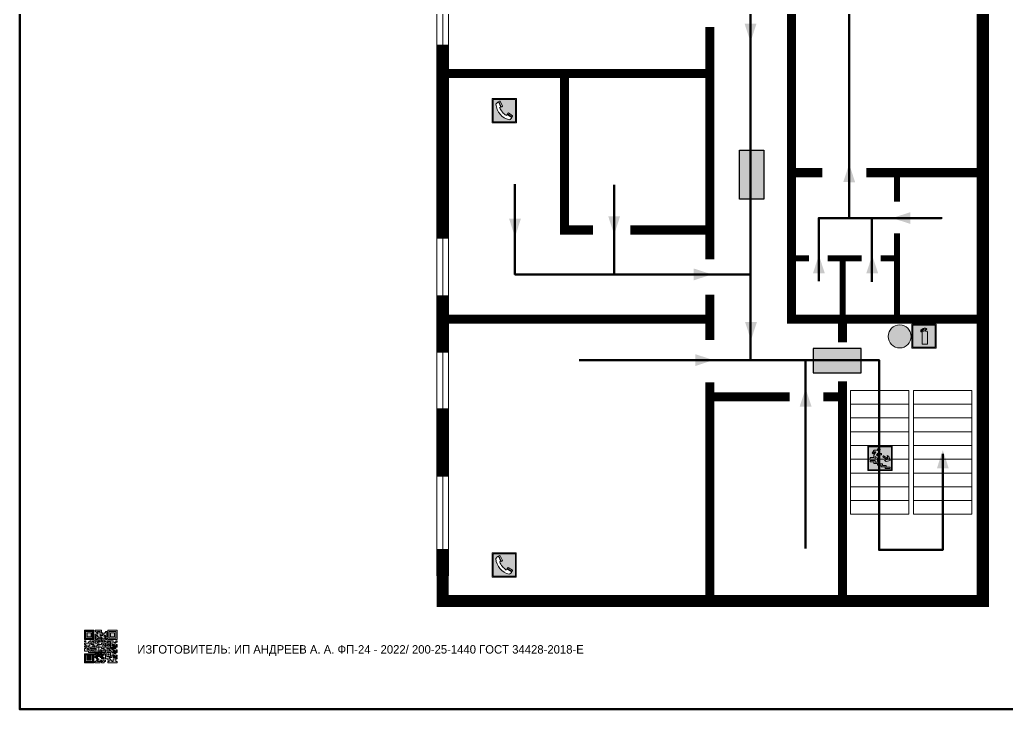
# Model space of a CAD drawing. Header units: millimetres. Extents: x 13810 to 67229, y 12374 to 21950.
# Drawn here: x 39712.7 to 40040.2, y 19482 to 19710.6 of the extents above; entities that cross this region are included whole.
import ezdxf

# ---------------------------------------------------------------- set-up
doc = ezdxf.new("R2010")
doc.units = ezdxf.units.MM
doc.layers.add('_Equipment', color=252, linetype='Continuous', lineweight=0)
doc.layers.add('План_Штампы', color=7, linetype='Continuous')
doc.styles.add('обычный', font='arial.ttf')

# ---------------------------------------------------------------- blocks, each defined once
blk = doc.blocks.new('QR')
at = {"lineweight": 0}
h = blk.add_hatch(color=256, dxfattribs=at)
h.dxf.hatch_style = 1
h.paths.add_polyline_path([(9241.16, 2687.38), (9242.01, 2687.38), (9242.01, 2687.83), (9241.59, 2687.83), (9241.59, 2688.68), (9239.45, 2688.68), (9239.45, 2688.25), (9239.86, 2688.25), (9239.86, 2687.83), (9240.29, 2687.83), (9240.29, 2688.25), (9241.16, 2688.25), (9241.16, 2687.83), (9240.29, 2687.83), (9240.29, 2687.38), (9239.45, 2687.38), (9239.45, 2685.22), (9238.57, 2685.22), (9238.57, 2684.8), (9239.02, 2684.8), (9239.02, 2684.37), (9238.13, 2684.37), (9238.13, 2683.92), (9239.02, 2683.92), (9239.02, 2683.5), (9239.44, 2683.5), (9239.44, 2682.64), (9239.87, 2682.64), (9239.87, 2682.18), (9239.44, 2682.18), (9239.44, 2682.64), (9238.13, 2682.64), (9238.13, 2681.76), (9237.71, 2681.76), (9237.71, 2682.64), (9238.13, 2682.64), (9238.13, 2683.07), (9237.27, 2683.07), (9237.27, 2683.51), (9237.71, 2683.51), (9237.71, 2684.37), (9238.13, 2684.37), (9238.13, 2685.22), (9237.71, 2685.22), (9237.71, 2684.8), (9237.28, 2684.8), (9237.28, 2684.38), (9235.98, 2684.38), (9235.98, 2683.92), (9236.4, 2683.92), (9236.4, 2683.49), (9236.84, 2683.49), (9236.84, 2683.07), (9236.4, 2683.07), (9236.4, 2682.64), (9235.98, 2682.64), (9235.98, 2681.76), (9237.29, 2681.76), (9237.29, 2681.33), (9239.43, 2681.33), (9239.43, 2681.76), (9240.74, 2681.76), (9240.74, 2683.05), (9239.87, 2683.05), (9239.87, 2683.5), (9240.29, 2683.5), (9240.29, 2683.91), (9240.74, 2683.91), (9240.74, 2684.81), (9240.29, 2684.81), (9240.29, 2684.79), (9240.29, 2684.37), (9239.45, 2684.37), (9239.45, 2684.8), (9239.87, 2684.8), (9239.87, 2685.21), (9240.74, 2685.21), (9240.74, 2686.1), (9240.29, 2686.1), (9240.29, 2685.64), (9239.86, 2685.64), (9239.86, 2686.95), (9240.29, 2686.95), (9240.29, 2686.52), (9240.74, 2686.52), (9240.74, 2686.1), (9241.16, 2686.1), (9241.16, 2686.53), (9241.59, 2686.53), (9241.59, 2686.1), (9242.02, 2686.1), (9242.02, 2685.21), (9241.59, 2685.21), (9241.59, 2686.1), (9241.16, 2686.1), (9241.16, 2685.21), (9240.74, 2685.21), (9240.74, 2684.81), (9242.89, 2684.81), (9242.89, 2685.22), (9242.47, 2685.22), (9242.47, 2686.11), (9242.89, 2686.11), (9242.89, 2686.52), (9242.46, 2686.52), (9242.46, 2686.95), (9242.89, 2686.95), (9242.89, 2686.52), (9243.32, 2686.52), (9243.32, 2688.26), (9242.9, 2688.26), (9242.9, 2687.83), (9242.47, 2687.83), (9242.47, 2687.38), (9242.01, 2687.38), (9242.01, 2686.94), (9241.16, 2686.94)])
h.paths.add_polyline_path([(9239.02, 2682.18), (9239.02, 2681.76), (9238.54, 2681.76), (9238.54, 2682.18)], flags=16)
h.paths.add_polyline_path([(9237.27, 2682.65), (9237.27, 2682.19), (9236.83, 2682.19), (9236.83, 2682.65)], flags=16)
h = blk.add_hatch(color=256, dxfattribs=at)
h.dxf.hatch_style = 1
h.paths.add_polyline_path([(9238.15, 2687.83), (9236.83, 2687.83), (9236.83, 2686.52), (9238.15, 2686.52)], flags=0)
h.paths.add_polyline_path([(9239.01, 2685.65), (9239.01, 2688.68), (9235.98, 2688.68), (9235.98, 2685.65)])
h.paths.add_polyline_path([(9236.41, 2686.1), (9236.41, 2688.26), (9238.56, 2688.26), (9238.56, 2686.1)], flags=16)
h.paths.add_polyline_path([(9236.83, 2686.52), (9236.83, 2687.83), (9238.15, 2687.83), (9238.15, 2686.52)], flags=0)
h = blk.add_hatch(color=256, dxfattribs=at)
h.dxf.hatch_style = 1
h.paths.add_polyline_path([(9238.15, 2686.52), (9238.15, 2687.83), (9236.83, 2687.83), (9236.83, 2686.52)])
h.paths.add_polyline_path([(9245.91, 2686.52), (9245.91, 2687.83), (9244.59, 2687.83), (9244.59, 2686.52)], flags=0)
h.paths.add_polyline_path([(9246.77, 2685.65), (9246.77, 2688.68), (9243.74, 2688.68), (9243.74, 2685.65)])
h.paths.add_polyline_path([(9244.17, 2686.1), (9244.17, 2688.26), (9246.32, 2688.26), (9246.32, 2686.1)], flags=16)
h.paths.add_polyline_path([(9244.59, 2686.52), (9244.59, 2687.83), (9245.91, 2687.83), (9245.91, 2686.52)], flags=0)
h = blk.add_hatch(color=256, dxfattribs=at)
h.dxf.hatch_style = 1
h.paths.add_polyline_path([(9243.32, 2686.11), (9242.89, 2686.11), (9242.89, 2685.64), (9243.32, 2685.64)])
h.paths.add_polyline_path([(9239.02, 2683.07), (9239.02, 2683.5), (9238.56, 2683.5), (9238.56, 2683.07)])
h.paths.add_polyline_path([(9236.4, 2684.8), (9236.4, 2685.22), (9235.98, 2685.22), (9235.98, 2684.8)])
h.paths.add_polyline_path([(9236.4, 2683.07), (9236.4, 2683.49), (9235.98, 2683.49), (9235.98, 2683.07)])
h = blk.add_hatch(color=256, dxfattribs=at)
h.dxf.hatch_style = 1
h.paths.add_polyline_path([(9240.75, 2681.76), (9240.75, 2681.35), (9241.17, 2681.35), (9241.17, 2681.76)])
h.paths.add_polyline_path([(9241.6, 2682.18), (9241.17, 2682.18), (9241.17, 2681.76), (9241.6, 2681.76)])
h.paths.add_polyline_path([(9242.47, 2681.34), (9242.47, 2682.19), (9242.02, 2682.19), (9242.02, 2681.76), (9241.6, 2681.76), (9241.6, 2681.34)])
h.paths.add_polyline_path([(9239.87, 2678.3), (9239.44, 2678.3), (9239.44, 2677.89), (9241.17, 2677.89), (9241.17, 2678.3), (9240.28, 2678.3), (9240.28, 2678.73), (9239.87, 2678.73)])
h.paths.add_polyline_path([(9240.75, 2678.73), (9240.75, 2679.19), (9240.28, 2679.19), (9240.28, 2678.73)])
h.paths.add_polyline_path([(9241.6, 2678.73), (9241.17, 2678.73), (9241.17, 2678.3), (9241.6, 2678.3)])
h.paths.add_polyline_path([(9242.02, 2678.3), (9241.6, 2678.3), (9241.6, 2677.89), (9242.48, 2677.89), (9242.48, 2678.31), (9242.9, 2678.31), (9242.9, 2678.73), (9242.02, 2678.73)])
h.paths.add_polyline_path([(9246.36, 2684.37), (9246.36, 2684.79), (9245.93, 2684.79), (9245.93, 2684.37)])
h.paths.add_polyline_path([(9246.78, 2685.2), (9246.36, 2685.2), (9246.36, 2684.79), (9246.78, 2684.79)])
h.paths.add_polyline_path([(9245.91, 2687.83), (9244.59, 2687.83), (9244.59, 2686.52), (9245.91, 2686.52)])
h = blk.add_hatch(color=256, dxfattribs=at)
h.dxf.hatch_style = 1
h.paths.add_polyline_path([(9243.32, 2682.64), (9243.32, 2683.07), (9244.62, 2683.07), (9244.62, 2684.37), (9243.74, 2684.37), (9243.74, 2684.8), (9244.62, 2684.8), (9244.62, 2684.37), (9245.48, 2684.37), (9245.48, 2685.22), (9243.32, 2685.22), (9243.32, 2683.5), (9242.89, 2683.5), (9242.89, 2683.06), (9242.01, 2683.06), (9242.01, 2683.91), (9242.47, 2683.91), (9242.47, 2683.5), (9242.89, 2683.5), (9242.89, 2684.38), (9241.59, 2684.38), (9241.59, 2683.91), (9240.74, 2683.91), (9240.74, 2683.05), (9241.59, 2683.05), (9241.59, 2682.64), (9242.47, 2682.64), (9242.47, 2682.19), (9242.91, 2682.19), (9242.91, 2681.34), (9242.48, 2681.34), (9242.48, 2680.91), (9242.91, 2680.91), (9242.91, 2679.17), (9243.75, 2679.17), (9243.75, 2678.73), (9244.2, 2678.73), (9244.2, 2678.3), (9243.75, 2678.3), (9243.75, 2677.88), (9246.78, 2677.88), (9246.78, 2678.3), (9246.35, 2678.3), (9246.35, 2679.19), (9245.48, 2679.19), (9245.48, 2678.31), (9245.05, 2678.31), (9245.05, 2678.73), (9244.62, 2678.73), (9244.62, 2679.19), (9244.2, 2679.19), (9244.2, 2679.61), (9245.05, 2679.61), (9245.05, 2680.46), (9245.48, 2680.46), (9245.48, 2681.34), (9245.04, 2681.34), (9245.04, 2681.76), (9244.63, 2681.76), (9244.63, 2682.19), (9244.21, 2682.19), (9244.21, 2681.76), (9243.32, 2681.76), (9243.32, 2682.19), (9244.21, 2682.19), (9244.21, 2682.64)])
h.paths.add_polyline_path([(9243.75, 2683.49), (9243.75, 2683.92), (9244.21, 2683.92), (9244.21, 2683.49)], flags=16)
h.paths.add_polyline_path([(9243.32, 2681.34), (9244.63, 2681.34), (9244.63, 2680.04), (9243.32, 2680.04)], flags=16)
h.paths.add_polyline_path([(9243.76, 2680.89), (9244.18, 2680.89), (9244.18, 2680.48), (9243.76, 2680.48)], flags=0)
h = blk.add_hatch(color=256, dxfattribs=at)
h.dxf.hatch_style = 1
h.paths.add_polyline_path([(9246.36, 2683.07), (9246.78, 2683.07), (9246.78, 2683.92), (9246.36, 2683.92), (9246.36, 2683.49), (9245.92, 2683.49), (9245.92, 2683.92), (9245.06, 2683.92), (9245.06, 2683.49), (9245.48, 2683.49), (9245.48, 2683.07), (9244.62, 2683.07), (9244.62, 2682.65), (9245.05, 2682.65), (9245.05, 2682.18), (9245.48, 2682.18), (9245.48, 2682.65), (9246.36, 2682.65)])
h.paths.add_polyline_path([(9246.78, 2682.18), (9246.36, 2682.18), (9246.36, 2681.75), (9245.92, 2681.75), (9245.92, 2682.18), (9245.48, 2682.18), (9245.48, 2681.34), (9245.48, 2681.34), (9245.94, 2681.34), (9245.94, 2680.91), (9246.36, 2680.91), (9246.36, 2681.34), (9246.78, 2681.34)])
h = blk.add_hatch(color=256, dxfattribs=at)
h.dxf.hatch_style = 1
h.paths.add_polyline_path([(9235.98, 2680.9), (9235.98, 2677.86), (9239.02, 2677.86), (9239.02, 2680.9)])
h.paths.add_polyline_path([(9238.57, 2680.48), (9238.57, 2678.32), (9236.41, 2678.32), (9236.41, 2680.48)], flags=16)
h.paths.add_polyline_path([(9238.15, 2680.05), (9238.15, 2678.74), (9236.83, 2678.74), (9236.83, 2680.05)], flags=0)
h = blk.add_hatch(color=256, dxfattribs=at)
h.dxf.hatch_style = 1
h.paths.add_polyline_path([(9238.15, 2680.05), (9236.83, 2680.05), (9236.83, 2678.74), (9238.15, 2678.74)])
h = blk.add_hatch(color=256, dxfattribs=at)
h.dxf.hatch_style = 1
h.paths.add_polyline_path([(9242.02, 2680.46), (9242.48, 2680.46), (9242.48, 2680.91), (9241.58, 2680.91), (9241.58, 2681.35), (9241.17, 2681.35), (9241.17, 2680.91), (9240.75, 2680.91), (9240.75, 2681.33), (9239.43, 2681.33), (9239.43, 2680.46), (9239.86, 2680.46), (9239.86, 2680.92), (9240.3, 2680.92), (9240.3, 2680.46), (9239.86, 2680.46), (9239.86, 2680.04), (9239.44, 2680.04), (9239.44, 2679.62), (9239.86, 2679.62), (9239.86, 2679.19), (9240.29, 2679.19), (9240.29, 2680.03), (9241.18, 2680.03), (9241.18, 2680.47), (9241.6, 2680.47), (9241.6, 2680.03), (9241.18, 2680.03), (9241.18, 2679.61), (9241.6, 2679.61), (9241.6, 2679.19), (9242.47, 2679.19), (9242.47, 2679.6), (9242.02, 2679.6)])
h = blk.add_hatch(color=256, dxfattribs=at)
h.dxf.hatch_style = 1
h.paths.add_polyline_path([(9244.18, 2680.48), (9244.18, 2680.89), (9243.76, 2680.89), (9243.76, 2680.48)])
h = blk.add_hatch(color=256, dxfattribs=at)
h.dxf.hatch_style = 1
h.paths.add_polyline_path([(9245.93, 2680.04), (9245.93, 2680.46), (9245.48, 2680.46), (9245.48, 2679.62), (9246.35, 2679.62), (9246.35, 2680.04)])
h.paths.add_polyline_path([(9246.78, 2680.04), (9246.78, 2680.46), (9246.35, 2680.46), (9246.35, 2680.04)])
h.paths.add_polyline_path([(9246.78, 2679.18), (9246.78, 2679.62), (9246.35, 2679.62), (9246.35, 2679.18)])
for points in [[(9237.71, 2685.22), (9238.13, 2685.22), (9238.13, 2684.37), (9237.71, 2684.37), (9237.71, 2683.51), (9237.27, 2683.51), (9237.27, 2683.07), (9238.13, 2683.07), (9238.13, 2682.64), (9237.71, 2682.64), (9237.71, 2681.76), (9238.13, 2681.76), (9238.13, 2682.64), (9239.44, 2682.64), (9239.44, 2683.5), (9239.02, 2683.5), (9239.02, 2683.07), (9238.56, 2683.07), (9238.56, 2683.5), (9239.02, 2683.5), (9239.02, 2683.92), (9238.13, 2683.92), (9238.13, 2684.37), (9239.02, 2684.37), (9239.02, 2684.8), (9238.57, 2684.8), (9238.57, 2685.22), (9239.45, 2685.22), (9239.45, 2687.38), (9240.29, 2687.38), (9240.29, 2687.83), (9239.86, 2687.83), (9239.86, 2688.25), (9239.45, 2688.25), (9239.45, 2688.68), (9241.59, 2688.68), (9241.59, 2687.83), (9242.01, 2687.83), (9242.01, 2687.38), (9242.47, 2687.38), (9242.47, 2687.83), (9242.9, 2687.83), (9242.9, 2688.26), (9243.32, 2688.26), (9243.32, 2686.52), (9242.89, 2686.52), (9242.89, 2686.11), (9243.32, 2686.11), (9243.32, 2685.64), (9242.89, 2685.64), (9242.89, 2686.11), (9242.47, 2686.11), (9242.47, 2685.22), (9242.89, 2685.22), (9242.89, 2684.81), (9240.74, 2684.81), (9240.74, 2683.91), (9241.59, 2683.91), (9241.59, 2684.38), (9242.89, 2684.38), (9242.89, 2683.5), (9242.47, 2683.5), (9242.47, 2683.91), (9242.01, 2683.91), (9242.01, 2683.06), (9242.89, 2683.06), (9242.89, 2683.5), (9243.32, 2683.5), (9243.32, 2685.22), (9245.48, 2685.22), (9245.48, 2684.37), (9244.62, 2684.37), (9244.62, 2683.07), (9245.48, 2683.07), (9245.48, 2683.49), (9245.06, 2683.49), (9245.06, 2683.92), (9245.92, 2683.92), (9245.92, 2683.49), (9246.36, 2683.49), (9246.36, 2683.92), (9246.78, 2683.92), (9246.78, 2683.07), (9246.36, 2683.07), (9246.36, 2682.65), (9245.48, 2682.65), (9245.48, 2682.18), (9245.92, 2682.18), (9245.92, 2681.75), (9246.36, 2681.75), (9246.36, 2682.18), (9246.78, 2682.18), (9246.78, 2681.34), (9246.36, 2681.34), (9246.36, 2680.91), (9245.94, 2680.91), (9245.94, 2681.34), (9245.48, 2681.34), (9245.48, 2680.46), (9245.93, 2680.46), (9245.93, 2680.04), (9246.35, 2680.04), (9246.35, 2680.46), (9246.78, 2680.46), (9246.78, 2680.04), (9246.78, 2680.04), (9246.35, 2680.04), (9246.35, 2679.62), (9246.78, 2679.62), (9246.78, 2679.18), (9246.35, 2679.18), (9246.35, 2678.3), (9246.78, 2678.3), (9246.78, 2677.88), (9243.75, 2677.88), (9243.75, 2678.3), (9244.2, 2678.3), (9244.2, 2678.73), (9243.75, 2678.73), (9243.75, 2679.17), (9242.91, 2679.17), (9242.91, 2680.91), (9242.48, 2680.91), (9242.48, 2680.46), (9242.02, 2680.46), (9242.02, 2679.6), (9242.47, 2679.6), (9242.47, 2679.19), (9241.6, 2679.19), (9241.6, 2679.61), (9241.18, 2679.61), (9241.18, 2680.03), (9240.29, 2680.03), (9240.29, 2679.19), (9240.75, 2679.19), (9240.75, 2678.73), (9240.28, 2678.73), (9240.28, 2678.3), (9241.17, 2678.3), (9241.17, 2678.73), (9241.6, 2678.73), (9241.6, 2678.3), (9242.02, 2678.3), (9242.02, 2678.73), (9242.9, 2678.73), (9242.9, 2678.31), (9242.48, 2678.31), (9242.48, 2677.89), (9241.6, 2677.89), (9241.6, 2678.3), (9241.17, 2678.3), (9241.17, 2677.89), (9239.44, 2677.89), (9239.44, 2678.3), (9239.87, 2678.3), (9239.87, 2678.73), (9240.28, 2678.73), (9240.28, 2679.19), (9240.29, 2679.19), (9239.86, 2679.19), (9239.86, 2679.62), (9239.44, 2679.62), (9239.44, 2680.04), (9239.86, 2680.04), (9239.86, 2680.46), (9239.43, 2680.46), (9239.43, 2681.33), (9237.29, 2681.33), (9237.29, 2681.76), (9235.98, 2681.76), (9235.98, 2682.64), (9236.4, 2682.64), (9236.4, 2683.07), (9235.98, 2683.07), (9235.98, 2683.49), (9236.4, 2683.49), (9236.4, 2683.92), (9235.98, 2683.92), (9235.98, 2684.38), (9237.28, 2684.38), (9237.28, 2684.8), (9237.71, 2684.8), (9237.71, 2685.22), (9237.92, 2685.22)], [(9240.74, 2686.1), (9240.74, 2686.52), (9240.29, 2686.52), (9240.29, 2686.95), (9239.86, 2686.95), (9239.86, 2685.64), (9240.29, 2685.64), (9240.29, 2686.1), (9240.74, 2686.1), (9240.74, 2686.52)], [(9240.74, 2683.05), (9240.74, 2681.76), (9239.43, 2681.76), (9239.43, 2681.33), (9240.75, 2681.33), (9240.75, 2681.35), (9240.75, 2680.91), (9241.17, 2680.91), (9241.17, 2681.35), (9241.58, 2681.35), (9241.58, 2680.91), (9242.48, 2680.91), (9242.48, 2681.34), (9242.91, 2681.34), (9242.91, 2682.19), (9242.47, 2682.19), (9242.47, 2682.64), (9241.59, 2682.64), (9241.59, 2683.05), (9240.74, 2683.05)], [(9240.74, 2685.21), (9239.87, 2685.21), (9239.87, 2684.8), (9239.45, 2684.8), (9239.45, 2684.37), (9240.29, 2684.37), (9240.29, 2684.79), (9240.29, 2684.81), (9240.74, 2684.81), (9240.74, 2685.21), (9239.87, 2685.21)], [(9240.74, 2683.91), (9240.29, 2683.91), (9240.29, 2683.5), (9239.87, 2683.5), (9239.87, 2683.05), (9240.74, 2683.05), (9240.74, 2683.91)], [(9241.6, 2681.76), (9242.02, 2681.76), (9242.02, 2682.19), (9242.47, 2682.19), (9242.47, 2681.34), (9241.6, 2681.34), (9241.6, 2681.76)], [(9244.62, 2683.07), (9243.32, 2683.07), (9243.32, 2682.64), (9244.21, 2682.64), (9244.21, 2682.19), (9243.32, 2682.19), (9243.32, 2681.76), (9244.21, 2681.76), (9244.21, 2682.19), (9244.63, 2682.19), (9244.63, 2681.76), (9245.04, 2681.76), (9245.04, 2681.34), (9245.48, 2681.34)], [(9244.62, 2684.37), (9244.62, 2684.8), (9243.74, 2684.8), (9243.74, 2684.37), (9244.62, 2684.37)], [(9245.48, 2682.18), (9245.05, 2682.18), (9245.05, 2682.65), (9244.62, 2682.65), (9244.62, 2683.07)], [(9245.48, 2682.18), (9245.48, 2681.34)], [(9239.86, 2680.46), (9239.86, 2680.92), (9240.3, 2680.92), (9240.3, 2680.46), (9239.86, 2680.46)], [(9245.48, 2680.46), (9245.05, 2680.46), (9245.05, 2679.61), (9244.2, 2679.61), (9244.2, 2679.19), (9244.62, 2679.19), (9244.62, 2678.73), (9245.05, 2678.73), (9245.05, 2678.31), (9245.48, 2678.31), (9245.48, 2679.19), (9246.35, 2679.19), (9246.35, 2679.07)], [(9246.35, 2679.62), (9245.48, 2679.62), (9245.48, 2680.46)], [(9245.48, 2680.46), (9245.48, 2679.62), (9246.35, 2679.62), (9246.35, 2680.04), (9245.93, 2680.04), (9245.93, 2680.46), (9245.48, 2680.46), (9245.48, 2679.62)], [(9246.35, 2679.62), (9246.35, 2679.18)]]:
    blk.add_lwpolyline(points, dxfattribs=at)
for points in [[(9235.98, 2685.65), (9239.01, 2685.65), (9239.01, 2688.68), (9235.98, 2688.68)], [(9243.74, 2685.65), (9246.77, 2685.65), (9246.77, 2688.68), (9243.74, 2688.68)], [(9236.41, 2688.26), (9238.56, 2688.26), (9238.56, 2686.1), (9236.41, 2686.1)], [(9236.83, 2687.83), (9238.15, 2687.83), (9238.15, 2686.52), (9236.83, 2686.52)], [(9240.29, 2687.83), (9241.16, 2687.83), (9241.16, 2688.25), (9240.29, 2688.25)], [(9240.29, 2688.25), (9241.16, 2688.25), (9241.16, 2687.83), (9240.29, 2687.83)], [(9241.16, 2686.1), (9240.74, 2686.1), (9240.74, 2685.21), (9241.16, 2685.21)], [(9242.01, 2687.38), (9241.16, 2687.38), (9241.16, 2686.94), (9242.01, 2686.94)], [(9241.16, 2687.38), (9242.01, 2687.38), (9242.01, 2686.94), (9241.16, 2686.94)], [(9241.16, 2686.53), (9241.59, 2686.53), (9241.59, 2686.1), (9241.16, 2686.1)], [(9241.59, 2686.1), (9242.02, 2686.1), (9242.02, 2685.21), (9241.59, 2685.21)], [(9242.89, 2686.52), (9242.46, 2686.52), (9242.46, 2686.95), (9242.89, 2686.95)], [(9244.17, 2688.26), (9246.32, 2688.26), (9246.32, 2686.1), (9244.17, 2686.1)], [(9244.59, 2687.83), (9245.91, 2687.83), (9245.91, 2686.52), (9244.59, 2686.52)], [(9235.98, 2684.8), (9236.4, 2684.8), (9236.4, 2685.22), (9235.98, 2685.22)], [(9236.4, 2683.07), (9236.84, 2683.07), (9236.84, 2683.49), (9236.4, 2683.49)], [(9236.83, 2682.19), (9237.27, 2682.19), (9237.27, 2682.65), (9236.83, 2682.65)], [(9238.54, 2682.18), (9239.02, 2682.18), (9239.02, 2681.76), (9238.54, 2681.76)], [(9239.44, 2682.64), (9239.87, 2682.64), (9239.87, 2682.18), (9239.44, 2682.18)], [(9241.17, 2682.18), (9241.6, 2682.18), (9241.6, 2681.76), (9241.17, 2681.76)], [(9243.75, 2683.92), (9244.21, 2683.92), (9244.21, 2683.49), (9243.75, 2683.49)], [(9245.93, 2684.79), (9246.36, 2684.79), (9246.36, 2684.37), (9245.93, 2684.37)], [(9246.36, 2685.2), (9246.78, 2685.2), (9246.78, 2684.79), (9246.36, 2684.79)], [(9235.98, 2677.86), (9239.02, 2677.86), (9239.02, 2680.9), (9235.98, 2680.9)], [(9236.41, 2680.48), (9238.57, 2680.48), (9238.57, 2678.32), (9236.41, 2678.32)], [(9236.83, 2680.05), (9238.15, 2680.05), (9238.15, 2678.74), (9236.83, 2678.74)], [(9240.75, 2681.76), (9241.17, 2681.76), (9241.17, 2681.35), (9240.75, 2681.35)], [(9241.18, 2680.03), (9241.6, 2680.03), (9241.6, 2680.47), (9241.18, 2680.47)], [(9243.32, 2680.04), (9244.63, 2680.04), (9244.63, 2681.34), (9243.32, 2681.34)], [(9243.76, 2680.89), (9244.18, 2680.89), (9244.18, 2680.48), (9243.76, 2680.48)]]:
    blk.add_lwpolyline(points, close=True, dxfattribs=at)
blk = doc.blocks.new('A$C32E8229D')
at = {"true_color": 0xffffff}
blk.add_hatch(color=7, dxfattribs=at).paths.add_polyline_path([(0, 0), (0, -8), (16, -8), (16, 0)])
h = blk.add_hatch(color=126)
h.paths.add_polyline_path([(0.2, -0.2), (15.8, -0.2), (15.8, -7.8), (0.2, -7.8)])
h.paths.add_polyline_path([(13.49, -2.05), (12.08, -2.05), (11.37, -2.63, 0.162397), (11.29, -2.84), (11.29, -3.63), (10.35, -3.63), (10.35, -4.05), (11.68, -4.05), (11.68, -3.48), (12.26, -4.28), (11.29, -5.1), (11.29, -6.78), (11.85, -6.78), (11.85, -5.44), (12.8, -4.64), (12.8, -5.94), (14.46, -5.94), (14.46, -5.39), (13.45, -5.39), (13.45, -3.97), (12.46, -2.59), (13.15, -2.59), (13.69, -3.34), (14.18, -3)], flags=16)
h.paths.add_polyline_path([(10.74, -1.82, 1), (11.8, -1.82, 1)], flags=16)
h.paths.add_polyline_path([(9.39, -3.59), (5.99, -3.59), (6.56, -3.03), (5.91, -3.03), (5.1, -3.83), (5.91, -4.64), (6.56, -4.64), (5.99, -4.09), (9.39, -4.09)], flags=16)
h.paths.add_polyline_path([(4.29, -1.08), (1.72, -1.08), (1.72, -6.6), (4.29, -6.6)], flags=16)
at = {"color": 126}
blk.add_lwpolyline([(16, -8), (0, -8), (0, 0), (16, 0)], close=True, dxfattribs=at)
blk = doc.blocks.new('A$C7B8C2D5B')
at = {"lineweight": 0}
h = blk.add_hatch(color=5, dxfattribs=at)
h.dxf.hatch_style = 1
h.paths.add_polyline_path([(1.4, -3.02, 1), (-2.11, -3.02, 1)])
at = {"color": 5, "lineweight": 0}
blk.add_circle((-0.36, -3.02), 1.75, dxfattribs=at)
blk = doc.blocks.new('A$C7B4425F7')
at = {"true_color": 0xffffff}
blk.add_hatch(color=7, dxfattribs=at).paths.add_polyline_path([(0, 0), (-16, 0), (-16, -8), (0, -8)])
h = blk.add_hatch(color=126)
h.paths.add_polyline_path([(-0.2, -0.2), (-15.8, -0.2), (-15.8, -7.8), (-0.2, -7.8)])
h.paths.add_polyline_path([(-11.76, -2.03), (-11.76, -3.66), (-11.17, -3.66, -0.568275), (-11.17, -6.18), (-12.58, -6.18), (-12.58, -2.03)], flags=16)
h.paths.add_polyline_path([(-13.33, -4.12, -0.495768), (-13.59, -6.18), (-15.03, -6.18), (-15.03, -2.03), (-13.59, -2.03, -0.487973)], flags=16)
h.paths.add_polyline_path([(-10.25, -2.03), (-9.48, -2.03), (-9.48, -6.18), (-10.25, -6.18)], flags=16)
h.paths.add_polyline_path([(-13.84, -3.69), (-14.24, -3.69), (-14.24, -3.03), (-13.9, -3.03, -0.692621)], flags=0)
h.paths.add_polyline_path([(-9.15, -2.03), (-8.4, -2.03), (-8.04, -3.07), (-7.68, -2.03), (-6.93, -2.03), (-7.64, -4.1), (-6.93, -6.18), (-7.68, -6.18), (-8.04, -5.14), (-8.4, -6.18), (-9.15, -6.18), (-8.44, -4.1)], flags=16)
h.paths.add_polyline_path([(-11.76, -4.46), (-11.42, -4.46, -0.692621), (-11.36, -5.12), (-11.76, -5.12)], flags=0)
h.paths.add_polyline_path([(-13.9, -5.2), (-14.24, -5.2), (-14.24, -4.55), (-13.84, -4.55, -0.708038)], flags=0)
edge = h.paths.add_edge_path(flags=16)
edge.add_ellipse((-5.51, -4.08), major_axis=(0, 2.05), ratio=0.586184, start_angle=0, end_angle=360)
edge = h.paths.add_edge_path(flags=0)
edge.add_ellipse((-5.51, -4.08), major_axis=(0, 1.14), ratio=0.454828, start_angle=0, end_angle=360)
h.paths.add_polyline_path([(-4.13, -4.96, 0.377264), (-3.48, -4.52, 0.0555), (-3.16, -2.03), (-1.66, -2.03), (-1.66, -4.96), (-0.96, -4.96), (-0.96, -7.01), (-1.75, -7.01), (-1.75, -6.18), (-3.3, -6.18), (-3.3, -7.02), (-4.13, -7.02)], flags=16)
h.paths.add_polyline_path([(-2.73, -2.91), (-2.28, -2.91), (-2.28, -4.96), (-3.05, -4.96, 0.079136)], flags=0)
at = {"color": 126}
blk.add_lwpolyline([(-16, -8), (0, -8), (0, 0), (-16, 0)], close=True, dxfattribs=at)
blk = doc.blocks.new('вниз')
at = {"lineweight": 0, "true_color": 0xffffff}
h = blk.add_hatch(color=7, dxfattribs=at)
h.dxf.hatch_style = 1
h.paths.add_polyline_path([(40994.51, -4472.22), (40986.51, -4472.22), (40986.51, -4480.22), (40994.51, -4480.22)])
h.paths.add_polyline_path([(40994.31, -4472.42), (40994.31, -4480.01), (40986.71, -4480.01), (40986.71, -4472.42)], flags=16)
h.paths.add_polyline_path([(40988.43, -4473.53), (40989.43, -4473.53), (40990.19, -4473.96), (40990.19, -4474.6), (40991, -4474.6), (40991, -4475.06), (40989.73, -4475.06), (40989.73, -4474.46), (40989.3, -4475.18), (40990.17, -4475.7), (40990.17, -4477.11), (40989.63, -4477.11), (40989.63, -4476.01), (40988.94, -4475.59), (40988.94, -4476.46), (40988.94, -4476.46), (40987.47, -4476.46), (40987.26, -4476.46), (40987.26, -4475.92), (40988.4, -4475.92), (40988.4, -4475.2), (40989.1, -4473.99), (40988.66, -4473.99), (40988.24, -4474.7), (40987.86, -4474.47), (40988.41, -4473.56)], flags=0)
h.paths.add_polyline_path([(40990.55, -4473.29, -1), (40989.69, -4473.29, -1)], flags=0)
h.paths.add_polyline_path([(40988.85, -4476.89), (40988.85, -4477.43), (40990.1, -4477.43), (40990.1, -4477.99), (40991.34, -4477.99), (40991.34, -4478.54), (40992.59, -4478.54), (40992.59, -4479.09), (40993.83, -4479.09), (40993.83, -4479.52), (40992.17, -4479.52), (40992.17, -4478.97), (40990.91, -4478.97), (40990.91, -4478.41), (40989.68, -4478.41), (40989.68, -4477.86), (40988.43, -4477.86), (40988.43, -4477.31), (40987.6, -4477.31), (40987.18, -4477.31), (40987.18, -4476.89)], flags=0)
h.paths.add_polyline_path([(40991.61, -4475.33), (40993.12, -4476.2), (40992.9, -4475.27), (40993.48, -4475.6), (40993.83, -4476.88), (40992.56, -4477.22), (40991.97, -4476.88), (40992.9, -4476.61), (40991.38, -4475.74), (40991.58, -4475.39)], flags=0)
h.paths.add_polyline_path([(40990.19, -4473.96), (40989.43, -4473.53), (40988.43, -4473.53), (40988.41, -4473.56), (40987.86, -4474.47), (40988.24, -4474.7), (40988.66, -4473.99), (40989.1, -4473.99), (40988.4, -4475.2), (40988.4, -4475.92), (40987.26, -4475.92), (40987.26, -4476.46), (40987.47, -4476.46), (40988.94, -4476.46), (40988.94, -4476.27), (40988.94, -4475.59), (40989.63, -4476.01), (40989.63, -4477.11), (40990.17, -4477.11), (40990.17, -4475.7), (40989.3, -4475.18), (40989.73, -4474.46), (40989.73, -4475.06), (40991, -4475.06), (40991, -4474.6), (40990.19, -4474.6)], flags=0)
h.paths.add_polyline_path([(40990.55, -4473.29, 1), (40989.69, -4473.29, 1)], flags=0)
h.paths.add_polyline_path([(40991.61, -4475.33), (40991.58, -4475.39), (40991.38, -4475.74), (40992.9, -4476.61), (40991.97, -4476.88), (40992.56, -4477.22), (40993.83, -4476.88), (40993.48, -4475.6), (40992.9, -4475.27), (40993.12, -4476.2)], flags=0)
h.paths.add_polyline_path([(40990.1, -4477.43), (40988.85, -4477.43), (40988.85, -4476.89), (40987.18, -4476.89), (40987.18, -4477.31), (40987.6, -4477.31), (40988.43, -4477.31), (40988.43, -4477.86), (40989.68, -4477.86), (40989.68, -4478.41), (40990.91, -4478.41), (40990.91, -4478.97), (40992.17, -4478.97), (40992.17, -4479.52), (40993.83, -4479.52), (40993.83, -4479.09), (40992.59, -4479.09), (40992.59, -4478.54), (40991.34, -4478.54), (40991.34, -4477.99), (40990.1, -4477.99)], flags=0)
at = {"lineweight": 0}
h = blk.add_hatch(color=126, dxfattribs=at)
h.dxf.hatch_style = 1
h.paths.add_polyline_path([(40994.31, -4472.42), (40986.71, -4472.42), (40986.71, -4480.01), (40994.31, -4480.01)])
h.paths.add_polyline_path([(40988.43, -4473.53), (40989.43, -4473.53), (40990.19, -4473.96), (40990.19, -4474.6), (40991, -4474.6), (40991, -4475.06), (40989.73, -4475.06), (40989.73, -4474.46), (40989.3, -4475.18), (40990.17, -4475.7), (40990.17, -4477.11), (40989.63, -4477.11), (40989.63, -4476.01), (40988.94, -4475.59), (40988.94, -4476.46), (40988.94, -4476.46), (40987.47, -4476.46), (40987.26, -4476.46), (40987.26, -4475.92), (40988.4, -4475.92), (40988.4, -4475.2), (40989.1, -4473.99), (40988.66, -4473.99), (40988.24, -4474.7), (40987.86, -4474.47), (40988.41, -4473.56)], flags=16)
h.paths.add_polyline_path([(40990.55, -4473.29, -1), (40989.69, -4473.29, -1)], flags=16)
h.paths.add_polyline_path([(40988.85, -4476.89), (40988.85, -4477.43), (40990.1, -4477.43), (40990.1, -4477.99), (40991.34, -4477.99), (40991.34, -4478.54), (40992.59, -4478.54), (40992.59, -4479.09), (40993.83, -4479.09), (40993.83, -4479.52), (40992.17, -4479.52), (40992.17, -4478.97), (40990.91, -4478.97), (40990.91, -4478.41), (40989.68, -4478.41), (40989.68, -4477.86), (40988.43, -4477.86), (40988.43, -4477.31), (40987.6, -4477.31), (40987.18, -4477.31), (40987.18, -4476.89)], flags=16)
h.paths.add_polyline_path([(40991.61, -4475.33), (40993.12, -4476.2), (40992.9, -4475.27), (40993.48, -4475.6), (40993.83, -4476.88), (40992.56, -4477.22), (40991.97, -4476.88), (40992.9, -4476.61), (40991.38, -4475.74), (40991.58, -4475.39)], flags=16)
at = {"lineweight": 0, "true_color": 0xffffff}
h = blk.add_hatch(color=7, dxfattribs=at)
h.dxf.hatch_style = 1
h.paths.add_polyline_path([(40989.73, -4474.46), (40989.73, -4475.06), (40991, -4475.06), (40991, -4474.6), (40990.19, -4474.6), (40990.19, -4473.96), (40989.43, -4473.53), (40988.43, -4473.53), (40988.41, -4473.56), (40987.86, -4474.47), (40988.24, -4474.7), (40988.66, -4473.99), (40989.1, -4473.99), (40988.4, -4475.2), (40988.4, -4475.92), (40987.26, -4475.92), (40987.26, -4476.46), (40987.47, -4476.46), (40988.94, -4476.46), (40988.94, -4475.59), (40989.63, -4476.01), (40989.63, -4477.11), (40990.17, -4477.11), (40990.17, -4475.7), (40989.3, -4475.18)])
h.paths.add_polyline_path([(40989.69, -4473.29, 1), (40990.55, -4473.29, 1)])
h.paths.add_polyline_path([(40991.61, -4475.33), (40991.58, -4475.39), (40991.38, -4475.74), (40992.9, -4476.61), (40991.97, -4476.88), (40992.56, -4477.22), (40993.83, -4476.88), (40993.48, -4475.6), (40992.9, -4475.27), (40993.12, -4476.2)])
h.paths.add_polyline_path([(40990.1, -4477.43), (40988.85, -4477.43), (40988.85, -4476.89), (40987.18, -4476.89), (40987.18, -4477.31), (40987.6, -4477.31), (40988.43, -4477.31), (40988.43, -4477.86), (40989.68, -4477.86), (40989.68, -4478.41), (40990.91, -4478.41), (40990.91, -4478.97), (40992.17, -4478.97), (40992.17, -4479.52), (40993.83, -4479.52), (40993.83, -4479.09), (40992.59, -4479.09), (40992.59, -4478.54), (40991.34, -4478.54), (40991.34, -4477.99), (40990.1, -4477.99)])
at = {"color": 126, "lineweight": 0}
for points in [[(40986.51, -4472.22), (40994.51, -4472.22), (40994.51, -4480.22), (40986.51, -4480.22)], [(40986.71, -4472.42), (40994.31, -4472.42), (40994.31, -4480.01), (40986.71, -4480.01)]]:
    blk.add_lwpolyline(points, close=True, dxfattribs=at)
for points in [[(40987.47, -4476.46), (40987.26, -4476.46), (40987.26, -4475.92), (40988.4, -4475.92), (40988.4, -4475.2), (40989.1, -4473.99), (40988.66, -4473.99), (40988.24, -4474.7), (40987.86, -4474.47), (40988.41, -4473.56), (40988.43, -4473.53), (40989.43, -4473.53), (40990.19, -4473.96), (40990.19, -4474.6), (40991, -4474.6), (40991, -4475.06), (40989.73, -4475.06), (40989.73, -4474.46), (40989.3, -4475.18), (40990.17, -4475.7), (40990.17, -4477.11), (40989.63, -4477.11), (40989.63, -4476.01), (40988.94, -4475.59), (40988.94, -4476.46)], [(40987.47, -4476.46), (40988.94, -4476.46), (40988.94, -4476.27)], [(40991.58, -4475.39), (40991.38, -4475.74), (40992.9, -4476.61), (40991.97, -4476.88), (40992.56, -4477.22), (40993.83, -4476.88), (40993.48, -4475.6), (40992.9, -4475.27), (40993.12, -4476.2), (40991.61, -4475.33), (40991.58, -4475.39)], [(40987.6, -4477.31), (40987.18, -4477.31), (40987.18, -4476.89), (40988.85, -4476.89), (40988.85, -4477.43), (40990.1, -4477.43), (40990.1, -4477.99), (40991.34, -4477.99), (40991.34, -4478.54), (40992.59, -4478.54), (40992.59, -4479.09), (40993.83, -4479.09), (40993.83, -4479.52), (40992.17, -4479.52), (40992.17, -4478.97), (40990.91, -4478.97), (40990.91, -4478.41), (40989.68, -4478.41), (40989.68, -4477.86), (40988.43, -4477.86), (40988.43, -4477.31), (40987.6, -4477.31)]]:
    blk.add_lwpolyline(points, dxfattribs=at)
blk.add_circle((40990.12, -4473.29), 0.432, dxfattribs=at)
blk = doc.blocks.new('A$C456E1F9C')
at = {"lineweight": 5}
h = blk.add_hatch(color=242, dxfattribs=at)
h.paths.add_polyline_path([(0.51, -1.47), (0.51, -13.26), (12.29, -13.26), (12.29, -1.47)])
h.paths.add_polyline_path([(5.42, -4.95, -0.254479), (4.78, -5.4), (3.52, -2.53, -0.209735), (4.23, -2.4)], flags=16)
h.paths.add_polyline_path([(8.53, -8.6), (10.87, -10.17), (10.54, -10.76), (8.03, -9.13, -0.192251)], flags=16)
h.paths.add_polyline_path([(4.61, -5.49, 0.005518), (3.87, -5.72, 0.128647), (7.49, -10.01, 0.00809), (7.83, -9.33), (10.47, -10.97, -0.16736), (8.99, -12.25, -0.327862), (1.95, -3.95, -0.166952), (3.36, -2.62)], flags=16)
at = {"color": 242, "lineweight": 5}
for p, q in [((0, -13.77), (0, -0.97)), ((12.8, -0.97), (0, -0.97)), ((4.61, -5.49), (3.36, -2.62)), ((3.52, -2.53), (4.78, -5.4)), ((4.23, -2.4), (5.42, -4.95)), ((12.8, -13.77), (12.8, -0.97)), ((7.83, -9.33), (10.47, -10.97)), ((8.03, -9.13), (10.54, -10.76)), ((10.81, -10.12), (8.53, -8.6)), ((10.54, -10.76), (10.8, -10.3)), ((10.8, -10.3), (10.81, -10.12)), ((0, -13.77), (12.8, -13.77))]:
    blk.add_line(p, q, dxfattribs=at)
blk.add_lwpolyline([(0.51, -1.47), (12.29, -1.47), (12.29, -13.26), (0.51, -13.26)], close=True, dxfattribs=at)
for centre, radius, start, end in [((4.59, -5.34), 2.99, 114.2845, 152.1974), ((11.12, -3.31), 9.19, 183.9915, 256.6009), ((4.02, -3.27), 0.891, 76.3284, 123.7092), ((4.68, -4.59), 0.824, 276.9621, 334.0723), ((14.98, -39.1), 35.17, 107.1487, 108.4135), ((13.86, -0.94), 11.08, 205.5536, 234.8762), ((-13.31, 0.8), 23.44, 332.5487, 334.4027), ((8.94, -9.5), 0.989, 114.4092, 157.9388), ((7.87, -9.46), 3, 291.9291, 329.9329)]:
    blk.add_arc(centre, radius, start, end, dxfattribs=at)
blk = doc.blocks.new('A$C3AD82952')
at = {"true_color": 0xf5f5ff}
h = blk.add_hatch(color=7, dxfattribs=at)
h.dxf.hatch_style = 1
h.paths.add_polyline_path([(8.21, 8.73, 0.414214), (7.89, 9.05), (7.22, 9.05), (7.22, 9.92), (7.59, 9.92, 1), (7.57, 10.36), (7.22, 10.36), (7.22, 10.6), (6.43, 10.6), (6.43, 10.36), (6.01, 10.36), (4.74, 9.59), (4.74, 8.69), (4.98, 8.73), (4.98, 9.26), (6.12, 9.91), (6.43, 9.91), (6.43, 9.05), (5.76, 9.05, 0.414214), (5.44, 8.73), (5.44, 2.2), (8.21, 2.2)], flags=0)
h.paths.add_polyline_path([(12.8, 12.8), (0, 12.8), (0, 0), (12.8, 0)])
h.paths.add_polyline_path([(0.51, 12.29), (12.29, 12.29), (12.29, 0.51), (0.51, 0.51)], flags=16)
h.paths.add_polyline_path([(4.74, 9.59), (6.01, 10.36), (6.43, 10.36), (6.43, 10.6), (7.22, 10.6), (7.22, 10.36), (7.59, 10.36, -0.94586), (7.59, 9.92), (7.22, 9.92), (7.22, 9.05), (7.89, 9.05, -0.414214), (8.21, 8.73), (8.21, 2.2), (5.44, 2.2), (5.44, 8.73, -0.414214), (5.76, 9.05), (6.43, 9.05), (6.43, 9.91), (6.12, 9.91), (4.98, 9.26), (4.98, 8.73), (4.74, 8.69)], flags=0)
h = blk.add_hatch(color=242)
h.dxf.hatch_style = 1
h.paths.add_polyline_path([(12.29, 12.29), (0.51, 12.29), (0.51, 0.51), (12.29, 0.51)])
h.paths.add_polyline_path([(4.74, 8.69), (4.74, 9.59), (6.01, 10.36), (6.43, 10.36), (6.43, 10.6), (7.22, 10.6), (7.22, 10.36), (7.59, 10.36, -0.94586), (7.59, 9.92), (7.22, 9.92), (7.22, 9.05), (7.89, 9.05, -0.414214), (8.21, 8.73), (8.21, 2.2), (5.44, 2.2), (5.44, 8.73, -0.414214), (5.76, 9.05), (6.43, 9.05), (6.43, 9.91), (6.12, 9.91), (4.98, 9.26), (4.98, 8.73)], flags=16)
h = blk.add_hatch(color=7, dxfattribs=at)
h.dxf.hatch_style = 1
h.paths.add_polyline_path([(8.21, 8.73, 0.414214), (7.89, 9.05), (7.22, 9.05), (7.22, 9.92), (7.59, 9.92, 1), (7.57, 10.36), (7.22, 10.36), (7.22, 10.6), (6.43, 10.6), (6.43, 10.36), (6.01, 10.36), (4.74, 9.59), (4.74, 8.69), (4.98, 8.73), (4.98, 9.26), (6.12, 9.91), (6.43, 9.91), (6.43, 9.05), (5.76, 9.05, 0.414214), (5.44, 8.73), (5.44, 2.2), (8.21, 2.2)])
at = {"color": 242, "lineweight": 5}
for p, q in [((0, 0), (0, 12.8)), ((0, 12.8), (12.8, 12.8)), ((7.22, 10.6), (6.43, 10.6)), ((6.43, 10.6), (6.43, 10.36)), ((7.22, 10.36), (7.22, 10.6)), ((12.8, 0), (12.8, 12.8)), ((6.01, 10.36), (4.74, 9.59)), ((4.74, 9.59), (4.74, 8.69)), ((4.74, 8.69), (4.98, 8.73)), ((4.98, 9.26), (6.12, 9.91)), ((4.98, 8.73), (4.98, 9.26)), ((5.44, 2.2), (5.44, 8.73)), ((5.76, 9.05), (6.43, 9.05)), ((6.01, 10.36), (6.43, 10.36)), ((6.12, 9.91), (6.43, 9.91)), ((6.43, 9.91), (6.43, 9.05)), ((7.59, 10.36), (7.22, 10.36)), ((7.22, 9.05), (7.22, 9.92)), ((7.59, 9.92), (7.22, 9.92)), ((7.89, 9.05), (7.22, 9.05)), ((8.21, 2.2), (8.21, 8.73)), ((0, 0), (12.8, 0)), ((5.44, 2.2), (8.21, 2.2))]:
    blk.add_line(p, q, dxfattribs=at)
blk.add_lwpolyline([(0.51, 12.29), (12.29, 12.29), (12.29, 0.51), (0.51, 0.51)], close=True, dxfattribs=at)
for centre, radius, start, end in [((5.76, 8.73), 0.32, 90, 180), ((7.58, 10.14), 0.223, 273.1875, 86.8125), ((7.89, 8.73), 0.32, 0, 90)]:
    blk.add_arc(centre, radius, start, end, dxfattribs=at)

msp = doc.modelspace()

# ---------------------------------------------------------------- linework, layer by layer
at = {"color": 2, "lineweight": 100}
msp.add_lwpolyline([(39712.67, 19876.99), (40312.67, 19876.99), (40312.67, 19481.99), (39712.67, 19481.99)], close=True, dxfattribs=at)
at = {"lineweight": 100, "const_width": 4}
for points in [[(39959.68, 19784.41), (40032.05, 19784.41), (40032.05, 19517.91), (39852.96, 19517.91), (39852.96, 19535.07)], [(39852.96, 19637.99), (39852.96, 19702.31)], [(39852.96, 19600.17), (39852.96, 19619.16)], [(39852.96, 19559.04), (39852.96, 19581.71)]]:
    msp.add_lwpolyline(points, dxfattribs=at)
at = {"lineweight": 0}
for points in [[(39851.04, 19769.79), (39851.04, 19526.26)], [(39852.96, 19769.74), (39852.96, 19526.2)], [(39854.86, 19769.75), (39854.86, 19526.22)]]:
    msp.add_lwpolyline(points, dxfattribs=at)
at = {"lineweight": 0, "const_width": 3}
for points in [[(39968.62, 19737.39), (39968.62, 19611.32), (40031.57, 19611.32), (39985.56, 19611.32), (39985.56, 19603.62)], [(39941.57, 19631.19), (39941.57, 19708.13)], [(39941.57, 19692.78), (39854.3, 19692.78)], [(39902.78, 19640.86), (39893.35, 19640.86), (39893.35, 19692.78)], [(39941.57, 19640.86), (39915.2, 19640.86)], [(39941.57, 19604.38), (39941.57, 19619.41)], [(39890.26, 19611.32), (39854.3, 19611.32)], [(39941.57, 19611.32), (39890.26, 19611.32)], [(39941.57, 19544.72), (39941.57, 19544.72), (39941.57, 19518.44), (39941.57, 19590.39)], [(39985.56, 19590.72), (39985.56, 19517.61), (39985.56, 19544.72), (39985.56, 19544.72)], [(39941.57, 19585.6), (39968.04, 19585.6)], [(39985.56, 19585.6), (39979.11, 19585.6)]]:
    msp.add_lwpolyline(points, dxfattribs=at)
at = {"color": 126, "lineweight": 100, "true_color": 0x008754}
for points in [[(39955.05, 19597.75), (39955.05, 19718.46), (39955.05, 19718.46)], [(39898.23, 19626.13), (39876.88, 19626.13), (39876.88, 19656.06)], [(39898.23, 19626.13), (39909.79, 19626.13), (39909.79, 19655.83)], [(39909.79, 19626.13), (39955.05, 19626.13)], [(39973.23, 19597.75), (39898.23, 19597.75)], [(40018.77, 19566.7), (40018.77, 19534.82), (39997.66, 19534.82), (39997.66, 19597.75), (39973.23, 19597.75), (39973.23, 19535.33)]]:
    msp.add_lwpolyline(points, dxfattribs=at)
at = {"color": 0, "lineweight": 0, "const_width": 3}
for points in [[(39968.62, 19659.87), (39978.82, 19659.87)], [(39993.41, 19659.87), (40030.86, 19659.87)]]:
    msp.add_lwpolyline(points, dxfattribs=at)
at = {"lineweight": 0}
for points in [[(40007.54, 19587.69), (39988.21, 19587.69), (39988.21, 19583.13), (40007.54, 19583.13)], [(40028.43, 19587.69), (40009.1, 19587.69), (40009.1, 19583.13), (40028.43, 19583.13)], [(40007.54, 19583.13), (39988.21, 19583.13), (39988.21, 19578.56), (40007.54, 19578.56)], [(40028.43, 19583.13), (40009.1, 19583.13), (40009.1, 19578.56), (40028.43, 19578.56)], [(40007.54, 19578.56), (39988.21, 19578.56), (39988.21, 19574), (40007.54, 19574)], [(40028.43, 19578.56), (40009.1, 19578.56), (40009.1, 19574), (40028.43, 19574)], [(40007.54, 19574), (39988.21, 19574), (39988.21, 19569.43), (40007.54, 19569.43)], [(40028.43, 19574), (40009.1, 19574), (40009.1, 19569.43), (40028.43, 19569.43)], [(40007.54, 19569.43), (39988.21, 19569.43), (39988.21, 19564.87), (40007.54, 19564.87)], [(40028.43, 19569.43), (40009.1, 19569.43), (40009.1, 19564.87), (40028.43, 19564.87)], [(40007.54, 19564.87), (39988.21, 19564.87), (39988.21, 19560.3), (40007.54, 19560.3)], [(40028.43, 19564.87), (40009.1, 19564.87), (40009.1, 19560.3), (40028.43, 19560.3)], [(40007.54, 19560.3), (39988.21, 19560.3), (39988.21, 19555.74), (40007.54, 19555.74)], [(40028.43, 19560.3), (40009.1, 19560.3), (40009.1, 19555.74), (40028.43, 19555.74)], [(40007.54, 19555.74), (39988.21, 19555.74), (39988.21, 19551.17), (40007.54, 19551.17)], [(40028.43, 19555.74), (40009.1, 19555.74), (40009.1, 19551.17), (40028.43, 19551.17)], [(40007.54, 19551.17), (39988.21, 19551.17), (39988.21, 19546.61), (40007.54, 19546.61)], [(40028.43, 19551.17), (40009.1, 19551.17), (40009.1, 19546.61), (40028.43, 19546.61)]]:
    msp.add_lwpolyline(points, close=True, dxfattribs=at)
at = {"layer": '_Equipment', "color": 126, "lineweight": 100, "true_color": 0x008754}
for points in [[(39987.72, 19644.81), (39987.72, 19746.85)], [(39977.66, 19623.94), (39977.66, 19644.81), (40018.39, 19644.81), (39995.3, 19644.81), (39995.3, 19623.73)]]:
    msp.add_lwpolyline(points, dxfattribs=at)
at = {"layer": '_Equipment', "color": 0, "lineweight": 100, "const_width": 2}
for points in [[(40003.55, 19659.87), (40003.55, 19650.3)], [(40003.55, 19639.8), (40003.55, 19611.02)], [(39974.42, 19631.5), (39968.94, 19631.5)], [(39991.84, 19631.5), (39980.57, 19631.5)], [(39985.56, 19611.32), (39985.56, 19631.5)], [(40003.55, 19631.5), (39998.2, 19631.5)]]:
    msp.add_lwpolyline(points, dxfattribs=at)
at = {"layer": 'План_Штампы', "color": 126, "true_color": 0x008754}
for points in [[(39953.05, 19709.25), (39956.98, 19709.24), (39955.03, 19703.21)], [(39989.71, 19656.72), (39985.78, 19656.73), (39987.73, 19662.76)], [(40008.07, 19646.8), (40008.06, 19642.87), (40002.03, 19644.82)], [(39874.93, 19644.62), (39878.87, 19644.61), (39876.92, 19638.57)], [(39907.83, 19645.4), (39911.76, 19645.39), (39909.81, 19639.36)], [(39979.66, 19626.5), (39975.73, 19626.51), (39977.68, 19632.55)], [(39997.35, 19626.46), (39993.41, 19626.47), (39995.36, 19632.51)], [(39936.2, 19624.17), (39936.21, 19628.1), (39942.25, 19626.15)], [(39953.2, 19610.38), (39957.13, 19610.37), (39955.18, 19604.34)], [(39936.69, 19595.77), (39936.7, 19599.7), (39942.74, 19597.76)], [(39975.27, 19582.31), (39971.33, 19582.32), (39973.28, 19588.36)], [(40020.77, 19561.82), (40016.83, 19561.83), (40018.78, 19567.87)]]:
    msp.add_solid(points, dxfattribs=at)

# ---------------------------------------------------------------- block references
at = {"xscale": 0.625, "yscale": 0.625, "zscale": 0.625}
for name, p in [('A$C456E1F9C', (39869.37, 19685.04)), ('A$C3AD82952', (40008.56, 19601.69)), ('A$C456E1F9C', (39869.35, 19534.4))]:
    msp.add_blockref(name, p, dxfattribs=at)
at = {"xscale": 2.177419353276491, "yscale": 2.177419353276491, "zscale": 2.177419353276491, "rotation": 180}
msp.add_blockref('A$C7B8C2D5B', (40003.71, 19599), dxfattribs=at)
at = {"color": 126, "true_color": 0x008754}
msp.add_blockref('вниз', (-992.54, 24041.37), dxfattribs=at)
at = {"color": 22, "lineweight": 100, "true_color": 0xbb1e10}
msp.add_blockref('QR', (30498.18, 16819.49), dxfattribs=at)
at = {"layer": 'План_Штампы', "color": 126, "true_color": 0x008754, "xscale": 1.012510887696, "yscale": 1.012510887696, "zscale": 1.012510887696, "rotation": 89.99786532371438}
msp.add_blockref('A$C32E8229D', (39951.36, 19651.1), dxfattribs=at)
at = {"layer": 'План_Штампы'}
msp.add_blockref('A$C7B4425F7', (39991.75, 19601.57), dxfattribs=at)

# ---------------------------------------------------------------- texts
at = {"lineweight": 0, "insert": (39825.68, 19501.43), "char_height": 2.8, "width": 191.3484, "attachment_point": 5, "style": 'обычный'}
msp.add_mtext('\\pi-8.4,l8.4,t8.4;{\\fProxima Nova Rg|b0|i0|c204|p2;ИЗГОТОВИТЕЛЬ: ИП АНДРЕЕВ А. А.\\fProxima Nova Rg|b0|i0|c0|p2; \\fProxima Nova Rg|b0|i0|c204|p2;ФП-24 - 2022/ 200-25-1440 ГОСТ 34428-2018-Е\\H1.2266x; }', dxfattribs=at)

doc.saveas('drawing.dxf')
